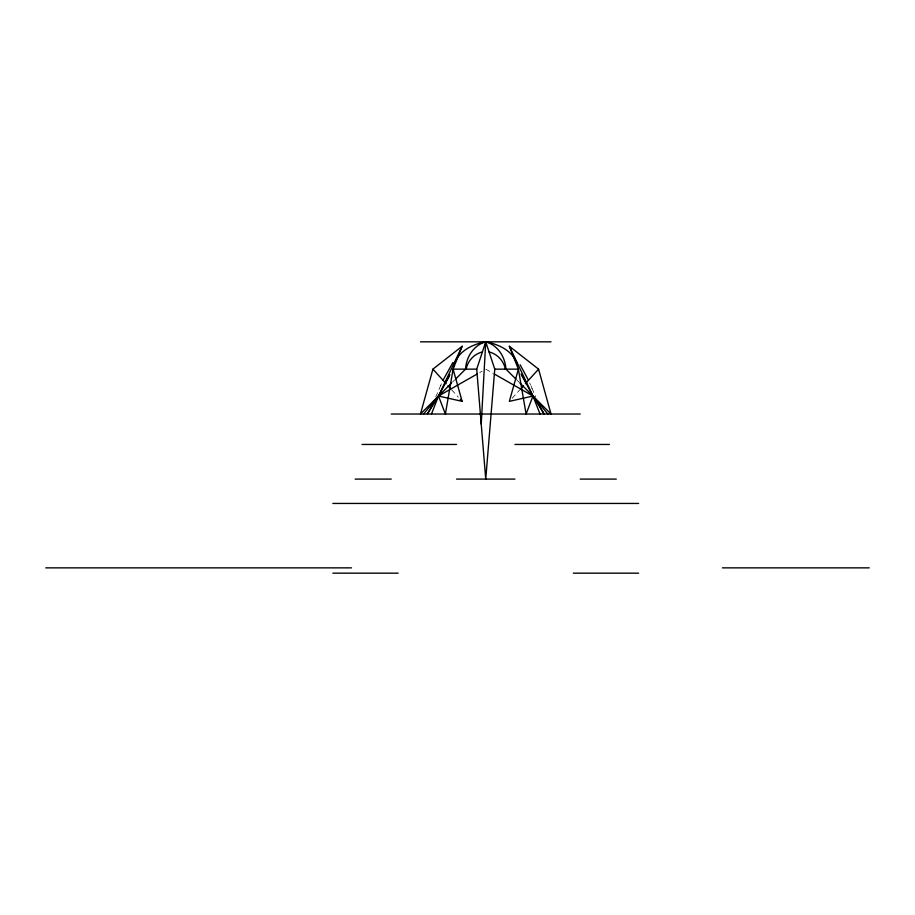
<?xml version="1.0" encoding="UTF-8"?>
<svg xmlns="http://www.w3.org/2000/svg" width="915" height="915" viewBox="0 0 915 915"><rect width="100%" height="100%" fill="white"/><g stroke="black" fill="none" stroke-linecap="round" stroke-linejoin="round"><path stroke-width="0.69" stroke-dasharray="4.58 3.43" d="M435.757 396.927L441.442 383.808M440.584 385.718L441.407 383.877M512.183 398.231L519.72 389.916M452.536 382.093L454.538 380.102M479.677 372.599L482.102 371.216M485.739 369.145L493.002 373.286M516.941 380.102L519.446 382.584M451.758 389.916L458.346 397.19M532.015 388.406L535.71 396.927M529.602 382.847L530.46 384.757M530.894 385.718L532.072 388.52"/><path stroke-width="1.37" d="M481.233 424.125L485.739 341.833C498.572 344.223 512.755 350.697 517.135 364.033M453.611 366.526C456.882 351.806 472.071 344.234 485.739 341.833L494.763 369.145L485.739 479.094L476.715 369.145L485.739 341.833C497.794 345.127 505.332 357.079 505.915 369.145L516.06 379.233M466.147 369.145C467.691 360.865 474.187 353.922 482.388 351.966M462.121 346.282L438.491 396.035L445.388 414.026L453.097 369.145L462.121 346.282L432.921 369.145L420.454 414.026L451.53 383.088M431.457 414.026L438.491 396.035L449.448 375.871M443.077 380.114L452.948 362.477M435.7 399.466L427.339 414.026L438.491 396.035L477.264 373.972M445.045 383.168L449.871 374.761M423.599 414.026L438.491 396.035L462.121 401.342L453.097 369.145L476.715 369.145M520.658 388.886L523.483 385.764M525.37 383.694L538.558 369.145L509.358 346.282L518.382 369.145L526.091 414.026L532.976 396.035L509.358 346.282M455.418 379.233L465.563 369.145C466.147 357.079 473.684 345.127 485.739 341.833M420.454 341.833L551.024 341.833M494.763 369.145L518.382 369.145L509.358 401.342L532.976 396.035L551.024 414.026L538.558 369.145M391.254 414.026L580.224 414.026M362.054 444.45L456.539 444.45M514.939 444.45L609.424 444.45M355.157 479.094L391.254 479.094M456.539 479.094L514.939 479.094M580.224 479.094L616.31 479.094M332.854 503.444L638.624 503.444M45.75 567.86L351.509 567.86M722.45 567.86L869.25 567.86M332.854 573.167L398.151 573.167M573.328 573.167L638.624 573.167M489.09 351.966C497.291 353.922 503.788 360.865 505.32 369.145M494.214 373.972L532.976 396.035L547.879 414.026M519.949 383.088L532.976 396.035L544.139 414.026L535.778 399.466M432.921 369.145L446.108 383.694M447.984 385.764L450.821 388.886M460.234 399.272L462.121 401.342M520.155 364.799L528.401 380.114M521.859 375.207L526.434 383.168M521.035 374.041L532.976 396.035L540.022 414.026"/></g></svg>
